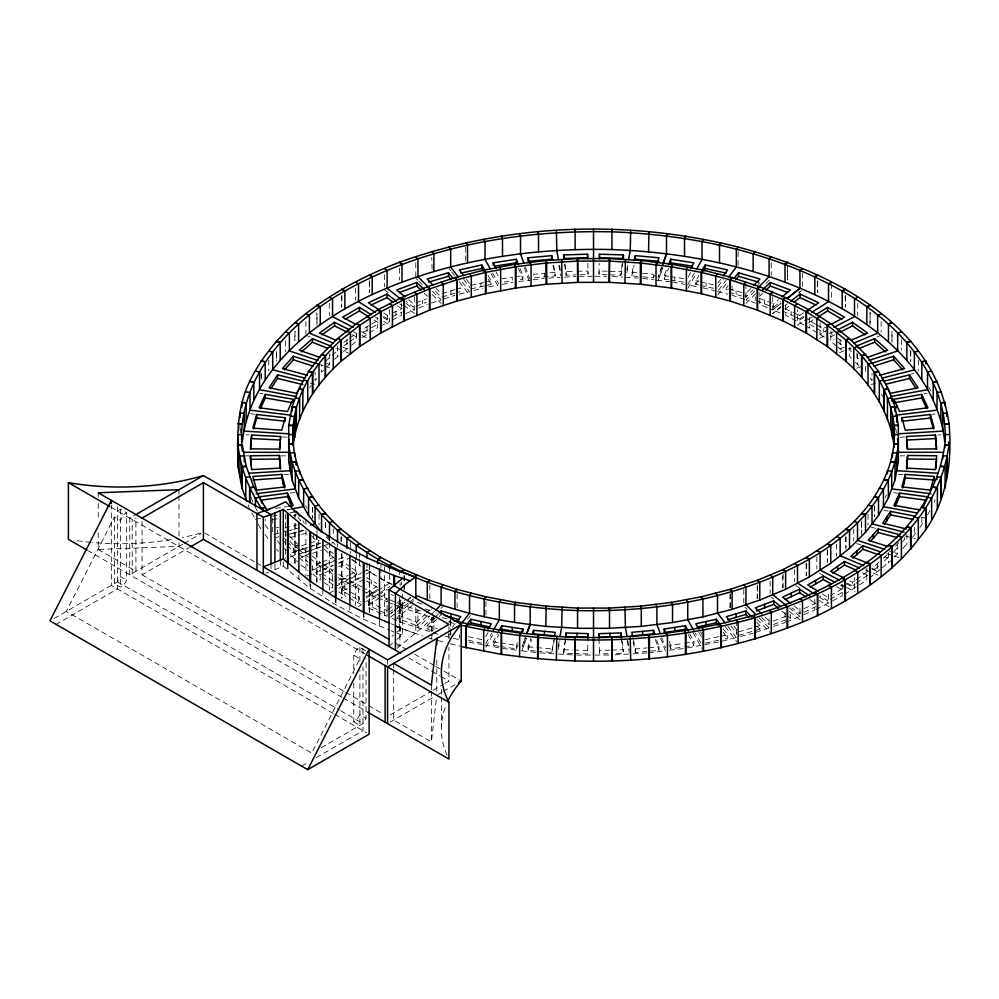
<?xml version="1.0" encoding="UTF-8"?>
<svg xmlns="http://www.w3.org/2000/svg" width="999" height="999" viewBox="0 0 999 999"><rect width="100%" height="100%" fill="white"/><g stroke="black" fill="none" stroke-linecap="round" stroke-linejoin="round"><path stroke-width="0.75" stroke-dasharray="5 3.75" d="M117.47 506.73L117.47 588.948L56.094 624.387M574.088 653.558L587.537 653.958L587.999 638.711M607.217 274.775L599.013 274.525L599.238 263.349M393.693 669.505L393.693 720.079L431.381 741.832L436.438 698.201M572.589 653.508L563.623 653.234L564.997 640.571M609.964 274.85L620.903 275.187L622.065 264.048M563.623 653.234L565.921 638.036M620.903 275.187L622.752 263.024M240.26 432.892L241.084 428.359M558.166 646.553L559.24 640.646M626.735 269.892L627.547 265.447M558.279 649.45L559.927 640.421M626.86 272.789L628.221 265.259M536.913 651.161L551.71 652.509L553.633 639.884M637.999 276.411L631.818 275.849L633.416 264.735M551.71 652.509L554.92 637.374M631.818 275.849L634.065 265.247M535.439 651.023L528.046 650.349L528.046 646.803L530.819 638.573M642.644 276.835L653.471 277.822L654.395 271.541M528.046 650.349L531.743 639.372M653.471 277.822L654.395 275.087M885.314 497.764L886.388 494.842M525.349 637.537L522.152 646.266L525.337 637.549M521.728 650.961L526.386 638.249L522.215 649.562M934.165 502.26L935.126 499.662M500.449 646.453L516.358 648.913L516.358 645.366L517.981 641.271M668.731 279.857L664.185 279.158L664.185 275.612L666.907 268.793M516.358 648.913L517.981 644.817M664.185 279.158L668.531 268.244M674.849 280.632L674.775 277.247M114.398 517.007L114.398 583.628L120.529 587.175L123.601 585.402L126.673 580.082L126.673 512.762L123.601 514.522L120.529 520.554L114.398 517.007L66.321 611.388L311.825 753.134L359.902 658.753L353.771 655.207L356.83 649.188L359.902 647.414L366.046 650.961L362.974 652.722M499.001 646.228L493.219 645.342L493.219 641.795L497.452 633.766M493.219 645.342L498.863 634.64M688.199 277.073L691.021 271.716M485.789 643.806L491.808 633.079M694.505 272.864L687.724 284.94L699.887 287.213M485.914 647.127L494.03 632.654M687.861 288.236L695.991 273.776M919.967 527.497L923.963 521.278M927.522 514.96L930.369 509.915M53.958 618.531L117.47 581.855L120.529 576.548L126.673 580.082M321.178 747.727L362.974 723.601L366.046 718.281L366.046 658.603M698.713 285.027L695.791 284.39L695.791 280.844L698.938 275.549M485.764 636.575L488.124 632.617M695.791 284.39L698.938 279.096M706.131 286.488L706.031 283.104M718.006 282.992L720.629 279.42M718.006 286.538L723.239 279.408M448.976 622.09L450.724 619.805M718.456 290.322L725.986 280.532M467.569 619.18L470.379 615.534M717.607 294.955L727.859 281.643M276.436 358.878L276.248 350.262M309.478 387.949L311.338 385.539M316.908 378.321L315.047 380.731L315.047 371.865M902.771 548.576L908.74 542.057M912.474 537.2L916.22 532.355M452.297 627.197L455.119 623.688M728.159 285.614L726.273 287.949L726.273 291.496L728.159 289.161M450.412 633.079L448.514 635.426L448.514 631.88M736.176 294.218L736.051 290.821M895.666 546.128L898.638 542.769M893.693 551.91L898.638 546.316M902.584 541.833L904.57 539.585L904.57 536.051M432.867 630.831L427.172 629.158L427.172 625.611L434.203 618.269M435.214 617.22L438.224 614.073M750.848 288.449L745.816 293.694L745.816 297.24L752.859 289.897M427.172 629.158L438.224 617.619M439.235 616.57L441.246 614.472M757.879 284.653L759.889 282.555M389.023 646.503L393.656 642.095M397.352 648.189C410.689 636.563 425.212 626.485 436.675 612.699M399.875 607.03L402.035 604.87L422.315 611.638M415.796 612.362L417.982 610.177L417.957 627.909L430.094 615.746M431.193 614.66L434.503 611.338M755.631 303.134L745.941 299.9L754.769 291.059M441.083 608.291L443.281 606.081M745.966 303.421L755.881 293.494M765.746 283.604L770.167 279.183M323.551 370.304L321.553 372.302L321.553 364.922M327.535 366.308L329.533 364.31L329.533 353.971M334.528 359.315L342.22 352.597M882.454 567.669L890.509 560.839M894.592 556.755L897.664 553.683L897.664 544.83M412.162 605.394L396.703 618.169L416.808 625.686L416.808 622.152L425.349 613.923M426.411 612.899L429.62 609.815M416.808 625.686L429.62 613.349M759.577 296.291L762.786 293.207M325.274 361.563L330.244 357.142L330.244 354.782M332.23 355.369L336.213 351.835L336.213 348.289M764.66 303.708L764.497 300.312M879.008 562.087L874.649 565.958L874.649 569.505L871.852 568.369M883.353 558.229L887.699 554.358L887.699 557.904L883.353 561.763M874.649 569.505L879.008 565.634M391.92 636.45L393.656 635.002M396.89 632.28L402.522 627.909L394.48 625.274M396.89 639.372L402.522 635.002L402.522 600.012M408.603 604.795L396.703 614.622L416.808 622.152M409.79 603.821L413.361 600.874L422.552 604.308L422.552 606.668M756.618 300.899L773.701 307.292L773.701 303.746L778.458 299.825M773.701 307.292L780.843 301.398M317.008 322.864L316.745 312.737M343.394 351.66L350.437 346.066M351.611 345.13L356.306 341.396L356.306 331.069M369.68 594.393L372.215 592.37L387.113 598.626L387.113 616.333L365.384 606.543M384.59 600.661L387.113 598.626M779.882 312.937L772.702 309.927L780.993 303.334L772.714 309.927L759.777 304.508L759.777 292.695M394.068 604.632L399.488 606.905L402.035 604.87L388.486 599.2M390.572 617.157L413.311 599.063M869.23 578.171L881.243 568.618M388.161 609.652L392.819 606.081M397.49 602.509L400.986 599.825M784.902 305.682L787.237 303.896M390.497 611.413L392.819 609.627M397.49 606.056L404.483 600.686M784.902 309.228L789.572 305.657M343.806 342.345L348.414 339.061M349.563 338.249L356.456 333.329L353.721 331.955M343.806 345.891L348.414 342.607M349.563 341.795L356.456 336.875L356.456 333.329M791.27 314.872L791.096 311.451M847.052 583.091L852.534 585.839L852.534 582.305L855.057 580.506M856.305 579.607L867.619 571.553L864.884 570.367M852.534 585.839L855.057 584.053M856.305 583.154L867.619 575.099L867.619 571.553M368.381 601.848L386.988 610.551L386.988 614.098L368.381 605.394L368.381 601.848L377.272 595.941M378.546 595.092L387.45 589.185M794.742 316.708L799.612 318.981L799.612 315.434L804.694 312.063M368.381 605.394L379.82 597.789M381.094 596.952L387.45 592.719M799.612 318.981L804.694 315.609M362.25 337.587L366.995 334.54L366.995 322.739M369.368 333.029L377.684 327.697L377.684 317.357M341.983 580.007L344.867 578.159L364.011 588.111M337.949 577.459L355.656 587.112L358.541 585.264L358.541 602.984L361.126 601.323M362.475 590.684L369.318 594.243L372.215 592.37L365.384 588.823M366.296 598.014L376.635 591.383M377.922 590.559L389.56 583.091L389.56 572.764M803.958 317.382L797.502 321.516L797.502 309.702M358.179 606.755L360.726 605.119M365.796 601.873L389.922 586.401M797.14 325.299L807.292 318.781M844.654 594.293L858.203 585.614M859.44 584.815L866.82 580.082L866.82 568.269M366.084 593.131L376.66 586.575M811.725 317.22L807.766 319.668L815.509 324.151M366.084 596.665L379.295 588.486L366.383 581.031M813.049 319.942L807.766 323.214L815.509 327.697M368.968 325.637L363.798 328.621L363.798 332.168L368.968 329.183M371.553 324.151L378.009 320.417M371.553 327.697L378.009 323.963M117.47 510.988L120.529 509.215L126.673 512.762M342.058 697.352L129.77 574.787L129.77 518.094L135.914 514.547M182.854 544.143L129.77 574.787L88.412 550.911M184.141 543.394L200.849 533.753M142.045 521.153L142.045 574.787L188.749 547.827M371.341 584.128L371.553 580.469M353.771 683.091L353.771 721.827L356.83 720.054L359.902 714.747L366.046 718.281M301.598 766.121L308.266 762.262M316.271 757.642L362.974 730.681L362.974 666.595M390.222 714.997L431.593 691.108M432.917 690.334L443.593 684.178M444.93 683.403L448.938 681.093L448.938 647.389M390.01 722.202L434.09 696.753M438.074 694.455L441.92 692.232M443.206 691.483L454.782 684.802M830.194 595.716L843.218 588.186M830.194 599.263L843.218 591.733M342.532 587.437L359.478 597.215L359.478 600.761L342.532 590.983L342.532 587.437L347.852 584.577M349.175 583.866L361.139 577.422M816.807 324.9L823.263 328.621L825.923 327.197M342.532 590.983L350.512 586.688M351.835 585.976L363.798 579.532M816.807 328.434L823.263 332.168L825.923 330.731M380.319 326.323L389.56 321.516L389.56 309.702M392.195 320.155L401.423 315.347L401.423 303.534M317.033 564.035L320.242 562.362L311.825 555.681M329.32 571.94L332.555 570.254L332.555 587.974L322.702 581.655M341.646 579.832L344.867 578.159L344.867 595.879L364.011 605.831M335.302 586.55L361.488 572.939M362.862 572.215L366.995 570.067L377.684 576.923M820.067 322.739L820.067 334.54L825.574 331.68M329.345 593.194L333.429 591.058M338.873 588.236L360.676 576.898M366.133 574.063L370.217 571.94L376.698 576.111M819.567 338.349L827.746 334.103M829.108 333.391L831.83 331.968M816.208 609.378L828.521 602.984L828.521 591.171M832.617 600.849L842.194 595.879L842.194 582.579M338.636 580.232L348.226 575.424M349.6 574.725L356.456 571.291L356.456 574.837L352.347 576.898M833.341 331.955L830.606 333.329L834.053 335.789M338.636 583.778L350.974 577.584M834.714 334.802L830.606 336.875L834.053 339.335M274.55 569.842L283.279 566.133L283.279 559.04M383.628 312.899L387.45 315.434L391.096 313.736M392.32 313.162L402.048 308.604M383.628 316.446L387.45 318.981L391.096 317.27M392.32 316.708L402.048 312.15M804.058 608.691L816.021 603.096M804.058 612.225L816.021 606.63M322.178 570.367L333.104 565.609M338.561 563.236L342.657 561.45L349.563 566.371M323.539 573.314L319.443 575.099L319.443 571.553M324.912 572.714L333.104 569.155M338.561 566.783L342.657 564.997L349.563 569.917M405.731 313.536L414.348 309.927L414.348 296.641M418.656 308.117L427.272 304.508M295.105 546.628L298.601 545.167M298.713 549.5L305.931 555.232L309.415 553.771L300.999 547.077M309.515 558.104L316.72 563.836L320.242 562.362L320.242 580.082L311.825 573.389M312.2 570.317L320.529 566.82M321.915 566.246L333.029 561.575M338.586 559.253L346.915 555.756M844.305 347.115L840.147 348.863L840.147 337.05M307.342 575.899L333.204 565.047M338.936 562.649L350.424 557.829M839.51 352.672L846.69 349.662M848.114 349.063L850.998 347.852M876.822 337.025L881.155 335.202M786.413 622.015L799.949 616.333L799.949 604.532M804.008 614.635L814.834 610.089L814.834 598.276M320.804 562.562L312.4 565.958L312.4 569.505L323.614 564.972M322.202 561.987L333.416 557.467M325.012 564.41L336.213 559.877M415.984 302.759L426.486 298.826M415.984 306.306L426.486 302.372M330.007 554.657L330.244 551.023M856.817 353.596L857.055 357.043M773.151 621.066L790.371 614.61L790.371 618.156L770.291 625.686M308.154 551.311L299.363 554.358L308.054 562.087M309.615 550.799L321.341 546.728M300.824 557.392L311.089 553.833M312.55 553.321L321.341 550.274M432.117 269.118L431.718 257.442M431.431 303.122L441.108 299.9L432.28 291.071M443.881 298.976L454.945 295.279M289.735 541.308L294.842 546.428L297.352 545.591M296.566 551.298L289.398 553.683L297.577 561.863M298.002 550.824L308.029 547.477M309.465 546.99L320.941 543.169M289.972 557.042L333.291 542.594L335.227 544.542M856.655 368.144L862.424 366.221M756.081 632.242L769.118 627.896L769.118 616.083M773.463 626.448L785.064 622.589L785.064 610.776M265.884 573.101L268.456 572.265M287.437 541.645L293.369 548.364L318.793 540.234L318.793 543.781L293.369 551.91L287.437 545.192M455.194 289.585L441.246 293.694L436.201 288.449M456.593 289.173L460.776 287.949L460.776 291.483L456.593 292.719M455.194 293.132L441.246 297.24L434.19 289.897M313.561 538.211L313.811 534.59M738.573 631.88L752.796 627.697M754.22 627.285L759.914 625.611L759.914 629.145L754.22 630.819M738.573 635.426L752.796 631.243M289.81 534.078L297.128 532.105M298.589 531.718L304.445 530.132M289.81 537.624L300.062 534.865M301.523 534.465L307.38 532.892M459.328 294.156L469.542 291.533L461.063 280.532M473.926 290.409L482.679 288.149M276.236 527.784L278.871 527.11M278.546 533.279L272.715 534.777L272.715 517.057M287.312 531.018L297.527 528.396M274.663 537.824L279.108 536.675M285.015 535.152L296.853 532.117M298.314 531.743L304.233 530.219M871.003 384.528L875.436 383.391M910.901 374.275L913.873 373.501M722.352 641.133L736.363 637.537L736.363 621.291M740.571 636.45L753.184 633.216M285.052 527.909L296.94 524.987M285.052 531.456L296.94 528.533M470.791 285.364L483.953 282.455M485.414 282.13L491.258 280.831L491.258 284.378L485.414 285.677M470.791 288.911L483.953 286.001M705.257 639.66L718.681 636.675M720.167 636.351L727.622 634.702L727.622 638.236L720.167 639.897M705.257 643.194L718.681 640.222M272.09 516.208L278.197 514.997M272.09 519.755L278.197 518.543M293.469 515.509L296.516 514.897M488.698 286.925L497.814 285.214M502.372 284.365L513.011 282.367M286.9 509.827L289.935 509.265M255.407 519.28L261.413 518.156M289.797 512.824L292.794 512.262M924.15 393.831L927.159 393.269M687.462 647.876L702.047 645.142L695.267 633.079M704.969 644.592L719.555 641.857M275.574 508.429L287.275 506.368M287.275 509.915L290.209 509.39M501.685 278.871L512.275 277.235L512.275 280.781L501.685 282.417M515.309 276.773L522.864 275.599L522.864 279.146L515.309 280.319M669.093 641.283L670.729 645.366L683.066 643.456M684.615 643.219L693.868 641.795L693.868 645.329L684.615 646.765M669.093 644.83L670.729 648.913L683.066 647.002M518.781 281.556L530.157 280.157M532.991 279.807L544.355 278.421M290.372 493.056L294.992 492.495M932.055 414.31L935.126 413.936M648.538 652.834L665.047 650.811M669.542 650.262L683.041 648.601M555.244 272.302L533.591 274.288L533.591 277.822L555.244 275.849L553.633 264.735M633.416 639.884L635.352 648.975L647.19 647.889M648.663 647.752L659.015 646.803L659.015 650.349L648.663 651.298M633.104 641.92L635.352 652.509L647.19 651.435M396.79 645.928L399.887 645.691L399.787 599.225M548.663 278.072L560.227 277.372M564.56 277.11L576.111 276.398M284.041 474.637L288.611 474.35M899.974 437.262L904.532 436.975M937.961 434.952L941.021 434.765M614.984 654.882L628.708 654.045M633.291 653.771L647.015 652.934M98.227 532.629L98.227 549.487L178.996 546.366L178.996 538.711M564.997 264.048L566.146 271.641L575.736 271.353M577.097 271.316L588.049 270.979L588.049 274.525L577.097 274.85M564.535 264.548L566.146 275.187L575.736 274.9M609.989 650.099L599.525 650.424L599.525 653.958L609.989 653.646M611.475 650.062L623.438 649.7L623.438 653.234L611.475 653.596M579.008 276.311L592.082 276.311M594.979 276.311L606.605 276.311M245.654 455.856L248.726 455.856M280.806 455.856L286.925 455.856M900.136 455.856L904.719 455.856M576.66 655.057L591.995 655.057M595.067 655.057L610.401 655.057M607.217 271.228L599.013 270.979L599.013 274.525M609.964 271.316L620.903 271.641M563.623 649.7L572.589 649.962M574.088 650.012L587.537 650.424L587.537 653.958M612.399 276.486L622.502 277.11M625.399 277.285L638.398 278.072M246.041 434.765L249.101 434.952M282.517 436.975L287.088 437.262M898.451 474.35L903.021 474.637M540.047 652.934L553.771 653.771M558.341 654.045L573.601 654.969M631.818 272.302L637.999 272.864M642.644 273.289L653.471 274.288M528.046 646.803L535.439 647.489M536.913 647.614L551.71 648.975M642.707 278.421L654.07 279.807M656.905 280.17L669.692 281.743M250.387 413.748L255.02 414.31M893.606 492.682L898.226 493.244M502.547 648.426L517.544 650.262M522.015 650.811L535.514 652.472M664.185 275.612L668.731 276.311M670.242 276.548L683.853 278.646M670.242 280.082L683.853 282.193M493.219 641.795L499.001 642.682M500.449 642.906L516.358 645.366M672.539 282.08L684.69 284.365M259.89 393.269L262.899 393.831M883.803 510.302L888.286 511.151M921.165 517.32L928.658 518.718M468.993 642.132L482.13 644.58M485.039 645.142L499.625 647.876M695.791 280.844L698.713 281.493M700.174 281.805L714.797 285.04M700.174 285.352L714.797 288.586M468.406 636.688L481.83 639.647L481.83 643.194L468.406 640.222M702.921 287.787L714.597 290.784M717.507 291.546L727.734 294.168M310.14 383.004L316.059 384.528M871.003 527.172L875.436 528.321M904.994 535.914L915.359 538.573M442.32 617.657L449.325 619.455M399.488 606.905L434.965 618.493M448.951 622.115L455.969 623.913M438.111 634.29L402.035 622.589L391.196 618.056M445.117 636.088L449.325 637.175M453.521 638.261L459.128 639.697M428.846 637.961L432.155 639.035M437.762 640.471L446.166 642.632M450.362 643.731L460.164 646.253M729.07 288.773L741.633 292.457M729.07 292.32L741.633 296.004M427.172 625.611L437.137 628.533M397.165 633.241L402.522 635.002M744.567 299.438L732.117 295.292L732.117 283.479M326.673 363.361L329.533 364.31M889.06 550.824L893.356 552.247M894.792 552.734L897.664 553.683M320.304 364.772L323.189 365.746M324.625 366.221L330.407 368.144M856.655 543.556L860.988 545.004M886.962 553.658L892.756 555.594M894.18 556.068L901.398 558.478M415.821 607.554L415.796 633.628L394.056 625.886L423.039 636.038M884.764 556.88L887.699 557.904M759.24 298.339L773.701 303.746M425.187 608.841L431.755 611.301L431.755 608.94M283.279 566.133L309.965 588.249L335.339 604.545L363.986 619.505L389.523 630.169M342.744 347.115L346.915 348.863L346.915 338.524M872.09 569.155L877.646 571.478L877.646 562.624M305.906 335.202L310.214 337.013M337.5 348.464L348.988 353.271M865.346 569.867L881.13 576.498M369.318 594.243L376.448 597.227M377.809 597.802L387.287 601.798M388.648 602.36L392.707 604.07M390.959 623.688L393.831 624.899M390.959 630.781L393.831 631.98M862.149 572.714L867.619 575.099M785.002 308.604L793.531 312.587M794.742 313.162L799.612 315.434M782.567 311.014L793.531 316.134M391.096 594.43L393.531 595.566M849.799 580.918L852.534 582.305M352.347 334.802L356.456 336.875M391.183 584.115L380.906 578.796L380.906 569.68M804.095 324.95L785.626 315.347L785.626 303.534M805.419 325.637L817.694 333.029M361.488 331.68L366.995 334.54M846.24 583.678L854.507 587.974L854.507 577.647M362.038 335.514L367.495 338.349M819.567 573.351L822.289 574.775M841.37 584.69L845.466 586.825M846.815 587.524L855.007 591.783M380.319 578.296L392.195 584.465M355.644 587.125L361.114 589.972M840.534 585.289L844.53 587.437M836.55 586.688L843.193 590.272M129.77 518.094L132.218 519.492L132.218 576.198M366.383 577.484L376.71 583.453M204.758 533.029L260.739 565.359M394.892 642.807L406.556 649.537M414.56 654.158L434.553 665.709M435.876 666.47L442.545 670.317M443.881 671.091L461.213 681.093M408.778 657.916L430.194 670.279M431.531 671.053L439.56 675.686M440.909 676.46L448.938 681.093M111.089 507.305L364.935 653.858M98.227 549.487L135.914 571.241L135.914 517.607M142.045 574.787L344.393 691.608M345.741 692.394L367.32 704.844M368.668 705.631L383.504 714.198M343.406 698.139L366.271 711.338M117.47 581.855L339.31 709.939M340.659 710.714L362.974 723.601M353.771 721.827L359.902 725.374L359.902 670.366M333.291 713.548L111.326 585.402L111.326 504.994M334.64 714.322L366.658 732.816M375.337 317.22L377.972 318.856M822.302 593.943L827.584 597.215L827.584 600.761L819.655 595.854M374.013 319.942L377.972 322.402M366.321 569.442L370.217 571.94L370.217 568.906M870.029 322.864L870.329 312.724M820.067 334.54L828.383 339.872M383.092 317.382L389.56 321.516M819.467 597.177L828.521 602.984M383.579 321.228L391.196 326.111M795.866 585.589L799.675 588.036M818.718 600.237L828.883 606.755M351.611 559.49L361.051 566.258M322.702 563.936L332.555 570.254M338.711 574.213L344.867 578.159M316.72 563.836L320.729 566.396M321.953 567.182L333.017 574.3M338.711 591.92L344.867 595.879M809.789 599.475L814.872 602.859M837.499 338.249L844.405 343.169M837.499 341.795L844.405 346.715M395.791 314.872L395.966 311.451M352.697 559.64L359.815 565.284M351.86 568.006L356.456 571.291M351.86 571.553L356.456 574.837M321.953 573.339L333.266 581.406M321.953 576.885L333.266 584.952M399.825 303.896L402.147 305.682M794.23 606.081L800.062 610.551L800.062 614.098L791.907 607.842M397.49 305.657L402.147 309.228M891.945 340.272L892.219 331.618M836.625 346.066L830.756 341.396L830.756 331.069M837.799 347.003L843.668 351.66M406.056 303.334L414.348 309.927M789.285 607.867L799.949 616.333M384.565 289.797L388.161 292.657M403.721 305.032L414.51 313.599M771.353 597.165L773.75 599.063M789.31 611.425L802.497 621.915M294.842 546.428L297.515 548.538M305.906 555.244L308.316 557.155M300.999 564.797L308.216 570.529M408.591 299.825L413.361 303.746L413.361 307.292L406.206 301.398M782.042 611.288L785.614 614.235M786.8 615.209L790.371 618.156M856.817 357.142L858.803 358.903M422.39 303.708L422.552 300.299M324.275 545.716L333.229 553.671M324.275 549.263L335.214 558.99M299.363 557.904L308.054 565.634M764.934 617.007L769.218 621.116M424.263 293.207L427.472 296.291M761.725 617.469L769.218 624.662M326.486 535.814L333.291 542.594M851.535 358.316L849.537 356.318L849.537 347.465M855.531 362.312L859.515 366.308M759.19 617.969L769.118 627.896M415.771 278.097L417.969 280.294M419.068 281.393L422.377 284.703M432.28 294.605L441.083 303.409M744.879 607.192L747.077 609.402M756.98 619.293L771.29 633.616M326.536 537.312L331.531 542.307M284.29 530.856L286.326 532.904M289.398 535.963L297.577 544.143M284.29 548.576L286.326 550.624M276.461 549.275L278.509 551.323M756.892 622.464L759.914 625.611M756.892 625.998L759.914 629.145M450.874 294.218L451.011 290.821M311.825 535.876L318.793 543.781M284.465 538.286L286.451 540.521M282.492 539.585L286.451 544.068M733.84 626.036L736.675 629.545M731.006 626.073L736.675 633.091M870.154 378.321L872.002 380.731L872.002 373.339M727.884 626.535L736.363 637.537M448.926 268.344L450.786 270.754M451.723 271.965L454.533 275.612M459.19 281.643L469.443 294.942M725.074 626.435L737.2 642.157M268.032 528.708L265.222 525.074L265.222 519.168M277.385 540.846L280.195 544.48M265.022 534.477L268.768 539.335M466.421 279.433L469.917 284.178M723.251 628.758L727.622 634.702M463.798 279.408L469.917 287.724M723.251 632.305L727.622 638.236M480.919 286.488L481.031 283.104M302.809 520.804L304.383 523.176M298.089 517.257L300.449 520.804L300.449 517.257M488.111 275.549L491.258 280.831M700.524 631.718L702.11 634.365M488.111 279.083L491.258 284.378M698.95 632.617L702.11 637.911M305.682 505.806L307.055 508.241M928.808 387.375L930.943 391.158M881.33 394.168L882.741 396.665M492.544 272.877L498.576 283.591M491.058 273.776L498.451 286.913M693.044 632.667L701.91 648.438M255.981 508.641L257.405 511.176M251.873 512.962L254.72 518.019M258.254 524.338L261.101 529.383M689.622 633.766L693.868 641.795M496.028 271.716L498.151 275.736M688.199 634.64L693.868 645.329M520.142 268.781L522.864 275.599M518.506 268.244L522.864 279.146M525.337 267.07L529.62 278.709M661.725 637.549L665.471 647.727M524.288 267.794L529.495 281.918M660.689 638.261L665.371 650.973M250.974 497.065L252.897 502.26M248.164 505.019L249.126 507.617M656.705 639.947L659.015 646.803M655.319 639.372L659.015 650.349M544.38 276.673L544.418 273.289M552.996 265.247L555.244 275.849M895.579 427.797L896.69 433.916M559.515 265.447L560.589 271.366M627.822 640.646L629.432 649.512M558.828 265.259L560.751 275.799M627.135 640.421L629.32 652.459M622.065 640.571L623.438 649.7M621.141 638.036L623.438 653.234M587.812 263.349L588.049 274.525M599.063 638.711L599.525 653.958M921.84 517.682L921.84 525.074M918.318 360.214L918.293 370.854M914.347 527.397L914.347 534.777M910.826 350.262L910.826 361.476M910.601 351.511L910.601 361.251M906.867 534.153L906.867 544.48M901.423 339.56L901.398 350.187M891.945 331.406L891.945 342.632M888.461 552.547L888.461 562.887M881.155 321.541L881.13 332.18M874.537 505.844L874.537 516.471M874.375 506.081L874.375 516.72M870.029 312.537L870.029 325.237M868.044 514.273L868.044 524.9M865.509 366.396L865.509 372.302M861.75 520.941L861.75 531.568M861.55 522.689L861.55 534.84M857.729 303.321L857.716 315.484M857.517 353.971L857.517 364.31M853.758 528.933L853.758 541.083M850.848 348.289L850.848 351.835M846.028 536.7L846.028 548.851M845.778 536.913L845.778 547.552M845.416 295.254L845.416 307.068L845.079 296.553M836.638 544.155L836.638 556.306M831.405 283.579L831.405 300.287M827.534 549.9L827.534 562.05M827.247 550.099L827.247 562.25M823.263 328.621L823.263 332.168M817.744 280.856L817.744 292.657L817.369 280.694M816.845 556.755L816.845 568.906M809.377 317.357L809.377 327.697M806.468 563.424L806.468 575.574M806.143 563.611L806.143 575.761M802.472 273.077L802.484 286.763M794.592 569.592L794.592 581.743M787.574 266.708L787.574 279.995L787.187 266.583M783.079 574.075L783.079 587.749M782.729 575.761L782.729 587.912M772.714 296.641L772.702 309.927M771.265 262.899L771.24 275.075M770.154 581.018L770.154 593.169M757.617 586.301L757.617 598.451M757.23 584.927L757.23 598.588M755.306 296.865L755.306 300.412M745.941 283.666L745.941 299.9M743.78 589.398L743.78 603.059M738.099 251.623L738.086 265.322M730.344 593.881L730.344 607.554M729.944 594.005L729.944 607.667M670.729 645.366L670.729 648.913M635.352 648.975L635.352 652.509M566.146 271.641L566.146 275.187M485.901 601.386L485.901 615.047M465.746 247.203L465.746 260.489M459.453 634.702L459.453 638.249M457.117 593.993L457.117 607.667M450.724 621.291L450.724 628.671M450.724 630.144L450.724 636.051M450.711 619.83L450.711 628.683M450.711 630.157L450.711 636.063M448.976 626.648L448.951 638.823M441.421 689.285L441.421 695.416M441.421 696.952L441.421 726.061M436.788 659.952L436.788 692.132M433.903 630.257L433.903 615.496L432.155 617.769L432.155 635.489M431.743 617.669L431.743 632.429M431.743 635.389L431.743 638.923M431.381 685.139L431.381 689.735M431.381 691.271L431.381 741.832M429.832 584.914L429.832 600.099M415.771 262.912L415.784 276.586M404.333 575.761L404.333 583.354M404.333 584.877L404.333 589.435M403.983 575.599L403.983 583.191M403.983 584.715L403.983 589.273M402.522 593.806L402.522 598.451M402.035 604.87L402.035 622.589M401.423 581.893L401.423 584.84M400.137 583.054L400.137 586.151M400.137 600.112L400.137 636.65M399.463 268.207L399.463 280.02M399.488 571.465L399.488 574.525M399.488 597.514L399.488 628.159M393.693 663.373L393.693 667.969M389.56 568.331L389.56 571.291M387.562 659.839L387.562 664.435M387.45 315.434L387.45 318.981M384.565 274.613L384.578 286.763M384.578 566.733L384.59 618.881M380.906 565.122L380.906 568.156M379.483 620.292L379.483 625.961M372.215 592.37L372.215 610.089M369.667 280.682L369.33 292.67L369.33 280.856M369.63 565.109L369.63 612.612M369.318 563.399L369.318 612.437M366.995 562.687L366.995 570.067M363.986 612.424L363.986 619.505M363.336 612.05L363.336 619.13M362.974 648.476L362.974 657.354M359.902 647.414L359.902 661.85M359.528 552.934L359.528 557.492M359.528 559.015L359.528 565.084M356.306 554.358L356.306 563.211M355.644 288.124L355.656 300.287M355.656 557.804L355.644 605.357M353.771 655.207L353.771 673.801M350.424 542.644L350.424 553.271M349.85 605.019L349.85 612.1M342.657 561.45L342.657 564.997M341.958 296.553L341.658 307.08L341.658 295.267M341.958 553.771L341.958 598.214M341.646 553.583L341.646 598.026M341.283 536.913L341.283 541.47M341.034 536.7L341.034 541.246M337.525 345.991L337.525 356.318M337.525 543.868L337.525 546.815M335.989 597.827L335.989 604.919M335.339 597.452L335.339 604.545M333.291 528.933L333.291 535.002M329.32 303.321L329.345 315.484M329.32 536.5L329.32 541.096M329.32 542.632L329.32 590.159M325.512 522.689L325.512 530.282M325.312 522.465L325.312 530.057M322.877 589.46L322.877 596.553M319.018 514.273L319.018 524.9M317.008 313.998L317.008 325.224M317.033 530.119L317.033 533.191M317.033 534.727L317.033 582.23M316.72 534.527L316.72 582.03M312.687 507.604L312.687 518.231L312.512 507.355M310.577 584.39L310.577 588.648M309.965 581.168L309.965 588.249M305.906 321.541L305.931 333.691M305.931 519.792L305.931 524.388M305.931 530.519L305.906 576.498M298.901 575.187L298.901 579.432M295.092 331.393L294.867 340.484L294.867 331.631M295.105 514.26L295.105 517.332M295.105 523.451L295.105 566.358M294.842 514.048L294.842 517.12M294.842 523.239L294.842 566.146M293.369 548.364L293.369 551.91M288.087 563.748L288.087 570.841M287.55 563.324L287.55 570.417M285.639 341.071L285.664 351.71M285.664 514.035L285.639 558.478M280.369 560.439L280.369 567.532M277.622 529.732L277.622 533.266M276.436 351.498L276.436 361.238M274.937 564.023L274.937 569.692M270.979 564.173L270.979 568.431M268.743 360.214L268.768 370.854M261.263 374.101L261.263 380.894M261.114 372.877L261.114 381.143M239.96 425.287L239.985 432.879M178.996 489.672L178.996 494.268M178.996 495.804L178.996 537.175M120.529 509.215L120.529 587.175M98.227 492.782L98.227 497.39M98.227 503.508L98.227 520.367M200.462 533.116A183.004 105.657 0 0 1 182.18 537.549M171.166 539.597A183.004 105.657 0 0 1 92.37 542.469M90.946 542.345A183.004 105.657 0 0 1 73.963 540.259M447.077 755.194A183.004 105.657 0 0 1 445.654 706.193M661.725 267.07L657.979 277.247L661.713 267.083M662.762 267.794L658.091 280.507L662.737 267.807M393.044 611.638L390.684 613.523L393.032 611.638M404.882 602.222L394.23 610.701L404.882 602.222M410.801 597.514L406.069 601.286L410.801 597.514M780.931 306.93L772.552 313.599L780.931 306.93M801.285 290.759L798.888 292.657L801.273 290.734"/><path stroke-width="1.5" d="M462.013 622.864L469.542 613.074L469.542 595.354L471.316 593.069L456.705 589.323L429.832 580.357L403.983 569.53L380.594 557.342L359.815 544.03L341.283 529.32C314.485 505.307 292.183 471.815 293.032 434.59C292.183 397.365 314.485 363.873 341.283 339.86L359.815 325.15L380.906 311.651L403.983 299.663L429.445 288.961L456.718 279.857L485.477 272.44L515.422 266.808L546.228 263.012L578.009 261.089L609.502 261.101L640.384 262.974L671.203 266.745L701.585 272.452L730.344 279.857L757.617 288.961L783.079 299.663L806.468 311.838L827.247 325.15L845.778 339.86C870.653 362.063 890.746 391.745 894.043 425.624L894.043 446.89C890.746 412.999 870.653 383.316 845.778 361.126L827.247 346.416L806.468 333.092L783.079 320.916L757.617 310.227L730.344 301.124L701.585 293.706L671.203 288.012L640.384 284.24L609.502 282.367L578.009 282.355L546.228 284.278L515.422 288.074L485.477 293.706L456.718 301.111L429.445 310.214L403.983 320.916L380.906 332.917L359.815 346.416L341.283 361.126C316.92 382.967 296.865 411.9 293.306 445.142M500.661 599.587L515.859 602.434L546.678 606.206L577.559 608.079L609.053 608.091L640.834 606.168L671.628 602.372L701.161 596.828L730.344 589.323L757.617 580.219L782.729 569.692L806.468 557.342L827.247 544.03L845.778 529.32C875.186 503.533 897.639 465.921 894.043 425.624L898.363 425.362L898.363 461.538L895.017 479.882L888.373 497.927L878.508 515.472L865.509 532.317L849.537 548.289L830.756 563.211L809.377 576.923L785.626 589.273L759.777 600.112L732.105 609.34L702.921 616.833L672.539 622.539L641.283 626.373L609.502 628.296L577.559 628.296L545.779 626.373L530.157 624.462L526.935 633.179L530.157 624.45C491.008 619.805 452.185 610.526 415.784 595.292M587.912 638.211L588.049 633.641L566.146 632.979L565.459 637.537M599.375 258.778L599.525 254.196L623.438 254.92L623.438 258.466L599.525 257.742L599.525 254.196M251.648 435.04L250.387 448.851L279.458 449.138L280.607 436.501L251.648 435.04L250.674 449.325M279.683 450.162L280.257 443.843M577.085 637.012L577.097 633.304M907.604 455.469L906.455 468.119L935.414 469.58L936.675 455.769L907.604 455.469L906.68 469.13M935.838 468.519L936.525 460.851M622.752 259.478L623.438 254.92M238.062 466.733C237.113 437.799 236.588 407.904 249.725 381.268C260.677 358.791 276.686 339.335 295.092 322.54C325.861 296.041 361.975 276.548 399.825 262.15C507.642 223.489 627.235 219.056 738.099 247.065L736.325 249.375M944.704 447.752C951.273 378.971 898.138 322.477 842.194 291.021C772.215 251.698 691.608 234.777 611.937 231.843C520.079 229.795 425.736 245.754 344.867 291.021C287.712 322.889 234.49 381.131 242.345 451.123M242.345 441.683C250.374 371.253 312.175 322.777 372.215 294.53C447.015 260.402 530.132 247.602 611.937 249.563C691.62 252.51 772.177 269.418 842.194 308.741C891.408 337.262 938.398 382.255 944.704 441.683M894.018 446.853L894.018 425.362L898.363 425.362L895.017 407.018L888.373 388.973L878.508 371.428L865.509 354.583L849.537 338.611L830.756 323.688L809.377 309.977L785.626 297.627L759.777 286.788L732.117 277.572L702.921 270.067L672.539 264.36L641.283 260.527L609.502 258.591L577.559 258.591L545.779 260.527L514.522 264.36L484.14 270.067L454.945 277.56L427.272 286.788L401.423 297.627L377.684 309.977L356.306 323.688L337.525 338.611L321.553 354.583L308.554 371.428L298.676 388.973L292.033 407.018L288.699 425.362L288.699 461.538L292.033 479.882L298.676 497.927L308.554 515.472L321.553 532.317L321.553 514.597C304.245 494.667 291.446 470.342 288.699 443.818L293.019 443.556M288.699 443.081L289.248 440.022M611.937 231.843L612.387 229.345M545.779 626.373L546.228 606.168M556.818 636.238L556.368 659.989M562.125 607.13L561.663 627.335L560.052 636.213M625.399 259.565L624.937 283.316M630.694 230.457L630.232 250.662L628.621 259.54M415.784 577.572C466.895 599.038 522.377 608.379 577.559 610.589L578.009 608.091M648.538 251.773L648.988 231.581M577.559 610.589C657.28 612.362 739.173 598.501 809.377 559.203C852.097 534.453 892.881 495.404 898.363 443.818L894.043 443.556M948.451 441.945L949.05 445.229L944.704 445.217C931.68 539.298 835.551 590.659 753.184 615.496C656.018 642.981 551.523 644.917 453.521 620.541M461.563 625.349C557.966 647.027 659.839 644.805 754.944 617.782C834.814 592.956 928.421 545.691 947.077 456.043L947.077 477.31M947.102 477.31L947.102 456.043L949.025 445.479L944.704 445.217M520.516 632.916L519.655 635.339L519.617 656.63C620.004 668.781 724.687 657.342 817.394 615.659C855.419 597.152 892.532 573.526 918.293 539.335C945.803 507.38 952.771 464.622 949 423.701L944.704 423.963L949.05 423.963C934.664 322.19 827.372 270.542 738.086 247.09M554.283 636.863L555.244 632.317L533.591 630.332L532.205 634.452M634.39 260.19L635.352 255.644L659.015 257.804L657.167 263.299M256.643 414.498L252.897 428.159L281.743 430.207L285.177 417.707L256.643 414.498L256.643 418.044L253.646 428.971M544.38 635.027L544.418 631.318M905.306 474.413L901.885 486.913L930.419 490.122L934.165 476.461L905.306 474.413L905.306 477.959L902.572 487.962M648.538 234.066L649.45 231.606M514.522 622.539L514.522 604.82L515.422 602.36M531.056 604.283L530.157 606.73L530.157 624.462M656.006 264.897L656.905 262.437L656.006 264.91L656.006 286.164M666.545 236.263L667.444 233.816L666.508 236.276L666.508 253.996L662.799 264.161L666.508 253.996M545.779 608.653L546.678 606.206M684.515 256.194L684.515 238.474L685.414 236.039M520.704 634.465L522.877 629.008L501.685 625.736L498.863 631.093M668.531 264.71L670.704 259.253L693.843 262.824L691.021 268.169M265.334 394.38L259.128 407.742L287.462 411.513L293.132 399.288L265.334 394.38L265.334 397.927L260.377 408.603M512.212 631.081L512.287 627.372M922.964 507.567L927.921 496.878L899.6 493.106L893.93 505.332L920.266 509.977M895.067 506.431L899.6 496.653L899.6 493.106M307.729 769.667L369.106 649.188L369.106 734.228L307.729 769.667L49.95 620.841L111.326 500.349L111.326 503.446M684.515 238.474L685.851 236.089M484.14 616.833L484.14 599.113L485.477 596.728L500.674 599.575L499.325 601.972L499.325 619.692L493.306 630.406M485.039 627.409L483.703 629.807L483.703 651.073M687.737 267.208L686.388 269.605L686.388 290.871M703.358 239.373L702.01 241.77L702.01 259.49L696.753 268.868M514.522 604.82L515.859 602.434M719.517 262.762L719.517 245.042L720.853 242.67M488.124 629.07L491.271 623.776L470.791 619.255L466.433 625.187M702.085 270.254L705.232 264.972L727.609 269.917L723.239 275.861M703.658 271.154L705.232 268.506L705.232 264.972M480.931 625.212L481.031 621.515M302.897 381.081L277.622 374.887L269.031 387.799L296.516 393.269L300.449 387.362M270.754 388.761L277.622 378.434L277.622 374.887M914.972 516.208L890.534 511.351L882.679 523.176L906.468 528.995M884.252 524.35L890.534 514.897L890.534 511.351M469.055 625.174L470.791 622.789L470.791 619.255M719.517 245.042L721.29 242.757M454.945 609.328L454.945 591.608L456.705 589.323M717.519 273.813L715.746 276.111L715.746 297.377M728.808 276.873L736.338 267.07L736.338 249.363M484.14 599.113L485.901 596.828M753.146 271.403L753.146 253.684L754.907 251.411M457.005 621.353L460.789 616.67L441.246 610.926L439.235 613.024M733.828 278.584L738.536 272.739L759.889 279.008L753.858 285.302M735.714 279.795L738.536 276.273L738.536 272.739M450.886 617.494L451.011 613.798M314.56 363.024L293.369 356.243L282.492 368.569L307.38 375.274M284.465 369.88L293.369 359.79L293.369 356.243M900.174 534.865L878.221 528.958L868.268 540.234L888.036 546.565M870.254 541.52L878.221 532.492L878.221 528.958M389.023 646.503L389.023 589.81L402.522 578.296M753.146 253.684L755.319 251.511M427.272 600.112L427.272 582.392L429.445 580.219M443.281 584.827L441.108 587L441.108 604.72L435.601 610.239M745.953 282.18L743.768 284.353L743.768 305.619M771.265 256.818L769.08 259.003L769.08 276.723L758.066 287.762M454.945 591.608L457.117 589.435M785.027 282.03L785.027 264.31L787.187 262.15M762.786 289.673L770.254 282.467L790.359 289.997L782.03 296.878M765.983 290.122L770.254 286.014L770.254 282.467M330.607 346.016L312.4 338.661L299.363 350.262L319.88 357.38M301.536 351.873L312.4 342.207L312.4 338.661M880.369 551.81L862.786 545.716L850.848 556.331L867.656 563.124M852.834 558.104L862.786 549.263L862.786 545.716M785.027 264.31L787.574 262.287M403.983 569.53L401.423 571.553C371.778 557.367 343.731 539.098 321.553 514.597L325.312 513.349M414.348 576.972L416.908 574.949M770.154 294.23L772.702 292.207L770.167 294.243L770.167 315.497M799.949 270.567L802.484 268.544L799.924 270.554L799.949 288.274L786.925 298.639L799.924 288.261M427.272 582.392L429.832 580.357M814.834 294.53L814.834 276.81L817.369 274.787M790.733 301.211L800.062 294.068L818.681 302.772L807.242 310.377M794.23 302.085L800.062 297.615L800.062 294.068M349.6 329.882L334.515 322.315L319.443 333.067L335.826 340.197M321.953 334.815L334.515 325.861L334.515 322.315M859.415 567.981L844.405 561.45L830.606 571.291L844.317 578.171M832.904 573.189L844.405 564.997L844.405 561.45M415.821 598.351L415.821 576.898L407.068 582.979L395.404 593.493L395.404 650.187M814.834 276.81L817.744 274.95M377.684 563.636L377.684 559.203L380.594 557.342M392.457 563.523L389.56 565.384L389.56 568.331M797.502 303.808L794.592 305.669L794.592 326.923M831.418 282.055L828.521 283.916L828.521 301.636L811.712 312.412M404.333 569.692L401.423 571.553L414.348 576.972M842.194 308.741L842.194 291.021L845.079 289.173M815.696 314.76L827.584 307.405L844.53 317.183L831.23 324.338M818.331 316.671L827.584 310.939L827.584 307.405M371.366 314.76L359.478 307.405L342.532 317.183L355.819 324.338M345.142 319.218L359.478 310.939L359.478 307.405M135.914 514.547L203.421 475.561L270.979 514.572L283.279 509.44L309.965 531.555L335.989 548.214L363.986 562.812L394.48 575.661L410.189 580.819M142.045 518.094L203.421 482.654L263.324 517.232L270.979 514.572L270.979 564.173M190.085 547.052L203.421 539.348L400.749 653.284M458.641 682.579L461.213 681.093L461.213 624.4L393.656 585.389M835.226 582.429L823.263 575.998L807.766 584.939L818.331 591.495M810.339 587L823.263 579.532L831.23 583.828M842.194 291.021L845.416 289.348M356.306 552.884L356.306 545.504L359.528 543.818M370.217 550.674L366.995 552.347L366.995 558.254M820.067 316.833L816.845 318.506L816.845 339.772M857.729 297.252L854.507 298.926L854.507 316.646L833.84 327.385M377.684 559.203L380.906 557.529M866.82 324.538L866.82 306.818L870.029 305.157M837.462 329.882L852.534 322.315L867.619 333.067L851.223 340.197M840.196 332.055L852.534 325.861L865.097 334.815M389.023 639.422L263.324 566.845L283.279 559.04L283.279 509.44M396.316 301.211L386.988 294.068L368.381 302.772L379.82 310.377M371.041 305.07L386.988 297.615L392.819 302.085M809.789 595.941L799.612 589.185L782.567 597.152L790.733 603.396M785.002 599.55L799.612 592.719L805.968 596.952M866.82 306.818L870.329 305.344M337.525 542.382L337.525 530.581L341.034 529.108M350.424 536.563L346.915 538.036L346.915 548.376M840.147 331.144L836.638 332.617L836.638 353.883M881.155 313.948L877.646 315.422L877.646 333.129L854.033 343.032M356.306 545.504L359.815 544.03M888.461 341.733L888.461 324.013L891.945 322.552M856.443 346.016L874.649 338.661L887.699 350.262L867.182 357.38M859.252 348.439L874.649 342.207L885.526 351.873M424.263 289.66L416.77 282.467L396.678 289.997L405.02 296.878M399.55 292.47L416.77 286.014L421.054 290.122M780.843 606.755L773.701 600.874L755.319 607.767L761.725 613.923M756.63 610.814L773.701 604.407L778.471 608.341M888.461 324.013L892.219 322.764M333.291 521.341L329.533 522.589L329.533 537.35M857.517 346.591L853.758 347.852L853.758 369.106M901.423 331.968L897.664 333.216L897.664 350.936L868.993 360.489M337.525 530.581L341.283 529.32M906.867 360.139L906.867 342.42L910.601 341.171M871.091 363.486L893.693 356.243L904.57 368.569L879.682 375.274M873.913 366.121L893.693 359.79L902.584 369.88M453.221 278.584L448.489 272.739L427.147 279.008L433.191 285.302M428.571 282.143L448.489 276.273L451.323 279.782M751.86 617.22L745.816 610.926L726.285 616.67L730.069 621.353M727.684 619.805L745.816 614.472L748.838 617.619M261.276 508.366L265.222 507.355L267.095 509.777M906.867 342.42L910.826 341.396M308.554 515.472L308.554 497.752L312.512 496.728M319.018 505.157L315.047 506.168L315.047 523.888L310.677 525.012M872.002 363.012L868.044 364.023L868.044 385.289M918.318 351.111L914.347 352.123L914.347 369.842L882.229 378.097M321.553 514.597L325.512 513.586M921.84 379.545L921.84 361.825L925.773 360.814L925.773 363.773M884.165 381.081L909.44 374.887L918.019 387.799L890.534 393.269L886.613 387.362M885.651 384.265L909.44 378.434L916.308 388.761M484.952 270.254L481.793 264.96L459.44 269.917L463.798 275.861M460.926 273.139L481.793 268.506L483.379 271.154M720.641 625.187L716.271 619.243L695.804 623.788L698.95 629.07M697.265 627.01L716.271 622.789L718.019 625.174M293.469 511.963L296.516 511.351L299.663 516.083M921.84 361.825L925.961 361.051M298.676 497.927L298.676 480.207L302.809 479.433M255.407 498.014L259.54 497.24M307.742 488.199L303.621 488.973L303.621 506.693L291.458 508.978M883.441 380.207L879.32 380.981L879.32 402.247M931.655 371.166L927.522 371.94L927.522 389.66L891.046 396.503M308.554 497.752L312.687 496.978M261.101 508.129L265.222 507.355L253.846 487.137L246.191 466.346L242.345 445.217L238.012 445.217C240.709 468.781 249.488 491.433 263.149 510.789M933.203 399.762L933.203 382.043L937.312 381.268M266.795 509.977L269.718 509.465M288.748 506.106L293.132 505.332L287.462 493.106L259.128 496.878L262.238 503.558M893.93 399.288L921.727 394.38L927.921 407.742L899.6 411.513L893.93 399.288L893.93 401.648M893.93 402.834L921.727 397.927L926.685 408.603M493.194 265.185L493.194 262.824L516.333 259.253L518.506 264.698M494.73 266.134L516.333 262.787L516.333 259.253M290.022 502.809L290.297 499.213M664.198 631.38L664.198 629.02L685.364 625.736L688.199 631.093M664.198 632.567L685.364 629.283L685.364 625.736M260.627 500.224L287.462 496.653L291.995 506.431M933.203 382.043L937.449 381.518M292.033 479.882L292.033 462.162L296.278 461.638L296.278 464.672M250.025 476.748L245.779 477.272L245.779 498.526L246.741 501.123M941.283 391.92L937.037 392.432L937.037 410.152L896.228 415.159M298.676 480.207L302.922 479.682M890.771 407.542L895.017 407.018L895.017 411.451M940.858 420.554L940.858 402.834L945.079 402.31L945.179 405.519M256.069 493.718L295.354 488.898L295.354 471.178L299.6 470.666L299.6 473.701M901.885 417.707L930.419 414.498L934.165 428.159L905.306 430.207L901.885 417.707L901.885 421.253L930.419 418.044L933.416 428.971M528.046 261.351L528.046 257.804L551.71 255.644L552.672 260.19M529.52 261.214L551.71 259.191L551.71 255.644M283.179 484.228L283.466 480.656M654.857 634.452L653.471 630.332L631.818 632.317L632.779 636.863M631.818 635.864L653.471 633.878L653.471 630.332M281.743 474.413L252.897 476.461L256.643 490.122L285.177 486.913L281.743 474.413L281.743 477.959L284.49 487.962M252.897 479.995L281.743 477.959M238.062 445.479L242.345 445.217M940.858 402.834L945.179 402.572M895.017 407.018L890.708 407.28L890.771 428.808M292.033 462.162L296.353 461.9L296.353 464.935M248.888 473.226L290.372 470.704L290.372 452.984L294.68 452.722L294.68 455.769M898.226 433.816L942.781 431.118L942.781 413.399L947.102 413.136L947.102 416.171M935.414 435.04L906.455 436.501L907.604 449.138L936.675 448.851L935.414 435.04L936.388 449.325M906.455 440.047L935.414 438.586M178.996 489.672L98.227 492.782L387.562 659.839L448.938 624.4L389.023 589.81M563.623 257.28L563.623 254.92L587.537 254.196L587.674 258.778M563.623 258.466L587.537 257.742L587.537 254.196M279.745 465.347L280.032 461.8M907.317 446.353L907.03 442.819M620.903 632.979L620.903 636.525L599.013 637.187L599.013 633.641L620.903 632.979L621.603 637.537M250.387 455.769L279.458 455.469L280.607 468.119L251.648 469.58L250.387 455.769L250.949 465.447M250.387 459.315L279.458 459.016L280.369 469.13M238.037 423.963L242.345 423.963L238.037 423.701M242.345 434.59L238.012 434.59L238.012 466.483L241.883 487.874L245.804 498.526M288.699 434.59L293.032 434.59M894.018 434.59L898.363 434.59M944.704 434.59L949.05 434.59M288.699 443.818L293.032 443.818M894.018 443.818L898.363 443.818M243.893 452.31L288.699 452.31M898.363 452.31L943.168 452.31M907.604 459.016L936.675 459.315M279.745 446.353L280.032 442.819M907.317 465.347L907.03 461.8M251.648 438.586L280.607 440.047L280.607 436.501M241.908 402.572L246.191 402.834L246.191 420.554M292.033 411.451L292.033 407.018L296.353 407.28L296.353 428.546M290.372 416.196L294.68 416.458L294.68 437.724M947.102 456.043L942.781 455.781L942.781 458.741M293.019 425.624L288.699 425.362L293.032 425.362L293.019 445.367M890.708 461.9L895.017 462.162L895.017 479.882M288.836 433.816L244.268 431.118L244.268 413.399L239.96 413.136L239.985 417.694M938.173 473.226L896.69 470.704L896.69 452.984L892.382 452.722L892.382 457.28M905.306 477.959L934.165 479.995M659.015 261.351L635.352 259.191L635.352 255.644M903.883 484.228L903.596 480.656M555.244 635.864L533.591 633.878L533.591 630.332M256.643 418.044L285.177 421.253L285.177 417.707M249.625 381.531L253.846 382.043L253.846 399.762M945.104 466.87L940.858 466.346L945.154 466.608L945.104 488.136M890.771 461.638L895.017 462.162M245.779 391.92L250.025 392.432L250.025 410.152L290.821 415.159M295.354 398.002L299.6 398.526L299.6 419.78M941.258 477.26L941.258 498.526L941.283 477.272L937.037 476.748L937.037 479.695M292.033 407.018L296.278 407.542L296.278 428.808M884.14 479.682L888.373 480.207L888.373 497.927M246.191 402.834L241.945 402.31L241.908 406.993M930.993 493.718L891.695 488.898L891.695 471.178L887.449 470.666L887.449 473.701M461.563 646.615L501.211 654.345L519.655 656.605M899.6 496.653L926.435 500.224M692.394 266.146L670.704 262.799L670.704 259.253M897.04 502.809L896.765 499.213M521.366 632.317L501.685 629.283L501.685 625.736M265.334 397.927L291.671 402.572M261.114 361.064L265.222 361.825L265.222 379.545M937.337 487.912L933.203 487.137L937.437 487.662L937.337 509.178M884.252 479.433L888.373 480.207M255.407 371.166L259.54 371.94L259.54 389.66L296.016 396.503M303.621 380.207L307.742 380.981L307.742 402.247M879.32 488.199L883.441 488.973L883.441 506.693L916.882 512.962M927.522 497.24L931.655 498.014M302.809 389.747L298.676 388.973L302.922 389.498L302.809 411.014M874.375 496.978L878.508 497.752L878.508 515.472M249.725 381.268L253.846 382.043M890.534 514.897L913.448 519.455M705.232 268.506L726.111 273.127M886.875 520.866L886.613 517.257M470.791 622.789L489.81 626.997M277.622 378.434L302.897 384.627M276.248 341.408L280.195 342.42L280.195 360.139M874.537 496.728L878.508 497.752M268.743 351.111L272.715 352.123L272.715 369.842L304.832 378.097M315.047 363.012L319.018 364.023L319.018 385.289M868.044 505.157L872.002 506.168L872.002 523.888L904.132 532.142M914.347 517.057L918.318 518.081L918.318 539.335M861.55 513.586L865.509 514.597L865.509 532.317M261.263 360.814L265.222 361.825M471.303 593.081L485.477 596.728M878.221 532.492L897.252 537.624M738.536 276.273L758.466 282.13M444.031 615.297L459.39 619.805M873.501 538.211L873.238 534.59M293.369 359.79L313.137 366.121M415.821 576.898L399.787 571.64L369.63 558.978L341.958 544.58L316.72 528.396L294.842 510.988L285.664 501.773L275.125 506.83L256.955 513.561L256.955 570.254M294.867 322.764L298.601 324.013L298.601 341.733M861.75 513.349L865.509 514.597M285.639 331.968L289.398 333.216L289.398 350.936L318.069 360.489M329.533 346.591L333.291 347.852L333.291 369.106M853.758 521.341L857.517 522.589L857.517 540.309L884.764 549.388M897.664 535.963L901.423 537.225L901.423 558.478M845.778 529.32L849.537 530.581L849.537 548.289M276.436 341.159L280.195 342.42M862.786 549.263L877.447 554.345M770.254 286.014L787.487 292.457M857.055 554.657L856.817 551.023M312.4 342.207L327.809 348.439M283.279 559.04L309.965 581.168L335.339 597.452L363.986 612.424L389.523 623.089M316.745 305.357L320.242 306.818L320.242 324.538M846.028 529.108L849.537 530.581M305.906 313.948L309.415 315.422L309.415 333.129L333.029 343.032M346.915 331.144L350.424 332.617L350.424 353.883M836.638 536.563L840.147 538.036L840.147 555.756L863.748 565.659M877.646 553.771L881.155 555.244L881.155 576.498M827.247 544.03L830.756 545.504L830.756 563.211M295.092 322.54L298.601 324.013M844.405 564.997L855.319 569.755M800.062 297.615L816.021 305.07M837.724 570.017L837.499 566.371M334.515 325.861L346.865 332.055M341.658 289.36L344.867 291.021L344.867 308.741M827.534 543.818L830.756 545.504M329.32 297.252L332.555 298.926L332.555 316.646L353.221 327.385M366.995 316.833L370.217 318.506L370.217 339.772M816.845 550.674L820.067 552.347L820.067 570.067L839.347 580.094M854.507 570.254L857.729 571.94L857.729 593.194M806.143 557.529L809.377 559.203L809.377 576.923M317.008 305.145L320.242 306.818M367.62 655.419L448.938 702.359L448.938 759.053L367.62 712.112M827.584 310.939L841.92 319.218M815.721 584.128L815.509 580.469M393.693 663.373L431.381 685.139L436.788 638.498L436.788 644.63M87.075 550.137L68.394 539.348L68.394 482.654L109.753 506.53M359.478 310.939L368.731 316.671M369.33 274.95L372.215 276.81L372.215 294.53M806.468 557.342L809.377 559.203M355.644 282.055L358.541 283.916L358.541 301.636L375.337 312.412M389.56 303.808L392.457 305.669L392.457 326.923M794.592 563.523L797.502 565.384L797.502 583.091L814.297 593.868M828.521 585.264L831.418 587.125L831.418 608.391M782.729 569.692L785.626 571.553L785.626 589.273M341.958 289.161L344.867 291.021M791.27 596.84L791.096 593.169M399.463 262.3L401.998 264.31L401.998 282.03M783.079 569.53L785.626 571.553M384.565 268.531L387.113 270.567L387.113 288.274L401.323 299.575M414.348 292.207L416.908 294.23L416.908 315.497M770.154 574.949L772.702 576.972L772.702 594.692L785.738 605.044M799.949 598.626L802.497 600.649L802.497 621.915M757.23 580.369L759.777 582.392L759.777 600.112M369.667 274.775L372.215 276.81M764.66 607.991L764.51 604.32M431.718 251.536L433.878 253.684L433.878 271.403M757.617 580.219L759.777 582.392M415.771 256.83L417.944 259.003L417.944 276.723L428.971 287.749M441.108 282.18L443.281 284.34L443.281 305.607M743.78 584.84L745.941 587L745.941 604.72L755.881 614.66M769.118 610.177L771.29 612.35L771.29 633.616M729.944 589.447L732.105 591.62L732.105 609.34M399.825 262.15L401.998 264.31M736.176 617.494L736.051 613.798M465.746 242.769L467.507 245.042L467.507 262.762M730.344 589.323L732.105 591.62M448.926 247.078L450.686 249.363L450.686 267.083L458.229 276.86M469.542 273.813L471.303 276.099L471.303 297.365M715.746 593.081L717.519 595.367L717.519 613.086L725.062 622.864M736.363 619.817L738.136 622.102L738.136 643.368M701.161 596.828L702.921 599.125L702.921 616.833M432.117 251.398L433.878 253.684M706.131 625.212L706.031 621.515M501.173 236.114L502.509 238.474L502.509 256.194M701.585 596.74L702.921 599.125M483.666 239.373L485.014 241.758L485.014 259.478L490.284 268.856M499.325 267.208L500.674 269.593L500.674 290.859M686.388 599.587L687.724 601.972L687.724 619.692L693.756 630.406M702.047 627.422L703.396 629.807L703.396 651.061L703.383 629.795M671.191 602.434L672.539 604.82L672.539 622.539M466.158 242.657L467.507 245.042M493.194 262.824L496.028 268.182M674.849 631.081L674.775 627.384M664.198 629.02L666.37 634.465M537.624 231.618L538.523 234.066L538.523 251.773M671.628 602.372L672.539 604.82M519.617 233.816L520.516 236.263L520.516 253.983L523.726 262.712M530.157 262.437L531.056 264.897L531.056 286.151M656.006 604.283L656.905 606.743L656.905 624.462L660.114 633.179M666.545 632.916L667.444 635.364L667.444 656.63M640.384 606.206L641.283 608.653L641.283 626.373M501.61 236.026L502.509 238.474M528.046 257.804L529.895 263.299M642.682 635.027L642.644 631.318M897.527 438.499L898.363 443.081M574.675 229.358L575.124 231.843M640.834 606.168L641.283 608.653M556.368 230.457L556.818 250.662L558.441 259.54M561.663 259.565L562.125 283.316M624.937 607.13L625.399 627.335L627.01 636.213M630.232 636.238L630.694 659.989M609.053 608.091L609.502 610.589M538.061 231.568L538.523 234.066M563.623 254.92L564.31 259.478M906.568 441.308L907.254 448.901M609.977 637.012L609.964 633.304M599.013 633.641L599.15 638.211M274.9 512.962L274.937 562.599M947.077 413.136L947.077 416.171M934.165 476.461L934.165 478.821M931.63 498.014L931.655 519.28M930.419 414.498L930.419 418.044M925.936 529.383L925.936 508.116L921.84 507.355L925.798 508.366L925.798 529.632M921.727 394.38L921.727 397.927M910.801 549.038L910.801 527.784L906.867 526.76L910.626 528.021L910.626 549.275M909.44 374.887L909.44 378.434M896.765 405.394L896.765 407.767M896.69 422.102L896.69 416.196L892.382 416.458L892.382 437.724M893.693 356.243L893.693 359.79M892.194 567.682L892.194 546.416L888.461 545.167L891.97 546.64L891.97 567.907M891.695 400.949L891.695 398.002L887.449 398.526L887.449 419.78M884.252 411.014L884.252 389.747L888.373 388.973L884.14 389.498L884.14 410.764M874.649 338.661L874.649 342.207M874.537 393.718L874.537 372.452L878.508 371.428L874.375 372.202L874.375 393.469M870.316 585.089L870.316 563.823L866.82 562.362L870.042 564.035L870.042 585.302M861.75 377.098L861.75 355.831L865.509 354.583L861.55 355.607L861.55 376.86M852.534 322.315L852.534 325.861M846.028 361.338L846.028 340.085L849.537 338.611L845.778 339.86L845.778 361.126M845.404 601.086L845.404 579.82L842.194 578.159L845.092 580.019L845.092 601.273M827.534 346.616L827.534 325.362L830.756 323.688L827.247 325.15L827.247 346.416M823.263 575.998L823.263 579.532M817.731 615.484L817.731 594.23L814.834 592.37L817.394 594.405L817.394 615.659M806.468 333.092L806.468 311.838L809.377 309.977L806.143 311.651L806.143 332.917M799.612 589.185L799.612 592.719M787.599 628.146L787.599 606.88L785.064 604.87L787.224 607.042L787.224 628.296M783.079 320.916L783.079 299.663L785.626 297.627L782.729 299.488L782.729 320.754M773.701 600.874L773.701 604.407M757.617 310.227L757.617 288.961L759.777 286.788L757.23 288.823L757.23 310.077M755.344 638.91L755.344 617.644L753.184 615.496L754.944 617.782L754.944 639.048M745.816 610.926L745.816 614.472M730.344 301.124L730.344 279.857L732.117 277.572L729.944 279.745L729.944 300.999M721.315 647.677L721.315 626.41L719.555 624.138L720.891 626.523L720.891 647.777M716.271 619.243L716.271 622.789M701.585 293.706L701.585 272.452L702.921 270.067L701.161 272.352L701.161 293.619M685.876 654.333L685.876 633.079L684.552 630.706L685.451 633.154L685.451 654.42M671.64 288.074L671.64 266.82L672.539 264.36L671.203 266.745L671.203 288.012M649.437 658.816L649.437 637.562L648.538 635.127L649 658.878M640.834 284.278L641.283 260.527L640.384 262.974L640.384 284.24M612.387 661.088L611.937 637.337L611.937 661.113M611.937 229.345L611.937 249.563M609.502 282.367L609.502 258.591L609.053 282.355M609.502 608.079L609.502 628.296M593.531 229.333L593.531 282.367M593.531 608.079L593.531 661.113M588.049 633.641L588.049 637.187L566.146 636.525L566.146 632.979M578.009 282.355L577.559 258.591L577.559 282.367M577.559 608.079L577.559 628.296M575.124 229.333L575.124 249.563M575.124 661.101L575.124 637.337L574.675 661.101M546.678 284.24L546.678 262.974L545.779 260.527L546.228 284.278M538.061 658.865L538.523 635.127L537.612 637.574L537.612 658.841M522.877 629.008L522.877 631.368M515.871 288.012L515.871 266.745L514.522 264.36L515.422 266.808L515.422 288.074M501.648 654.407L501.648 633.141L502.547 630.706L501.211 633.091L501.211 654.345M485.901 293.606L485.901 272.352L484.14 270.067L485.477 272.44L485.477 293.706M481.793 264.96L481.793 268.506M466.208 647.764L466.208 626.51L467.532 624.138L465.771 626.423L465.771 647.689M457.117 300.999L457.117 279.732L454.945 277.56L456.718 279.857L456.718 301.111M448.489 272.739L448.489 276.273M441.246 610.926L441.246 614.472M429.832 310.077L429.832 288.811L427.272 286.788L429.445 288.961L429.445 310.214M416.77 282.467L416.77 286.014M404.333 320.754L404.333 299.488L401.423 297.627L403.983 299.663L403.983 320.916M394.48 575.661L394.48 586.513M393.831 575.287L393.831 586.138M387.562 723.613L387.562 666.92L461.213 624.4A183.004 105.657 0 0 0 448.938 702.359M386.988 294.068L386.988 297.615M385.102 665.509L385.102 722.215M380.906 332.917L380.906 311.651L377.684 309.977L380.594 311.838L380.594 333.092M379.483 569.255L379.483 618.868M363.986 562.812L363.986 612.424M363.336 562.437L363.336 612.05M359.815 346.416L359.815 325.15L356.306 323.688L359.528 325.362L359.528 346.616M349.85 555.407L349.85 605.019M341.283 361.126L341.283 339.86L337.525 338.611L341.034 340.085L341.034 361.338M335.989 548.214L335.989 597.827M335.339 547.852L335.339 597.452M325.512 376.86L325.512 355.607L321.553 354.583L325.312 355.831L325.312 377.098M322.877 539.847L322.877 589.46M312.687 393.469L312.687 372.202L308.554 371.428L312.512 372.452L312.512 393.718M310.577 531.943L310.577 581.555M309.965 531.555L309.965 581.168M298.901 522.739L298.901 572.352M293.132 399.288L293.132 401.648M288.087 514.148L288.087 563.748M287.462 493.106L287.462 496.653M287.55 513.711L287.55 563.324M280.369 510.826L280.369 560.439M279.458 455.469L279.458 459.016M263.324 517.232L263.324 573.938M255.432 498.014L255.407 507.13M249.75 502.672L249.75 487.912L253.846 487.137L249.6 487.662L249.6 502.422M244.268 461.688L244.268 455.781L239.96 456.043L239.96 477.31M241.97 488.136L241.97 466.87L246.191 466.346L241.883 466.608L241.883 487.874M203.421 482.654L203.421 539.348M448.501 699.725A183.004 105.657 0 0 1 461.213 681.093M203.421 475.561A183.004 105.657 0 0 1 68.394 482.654"/></g></svg>
